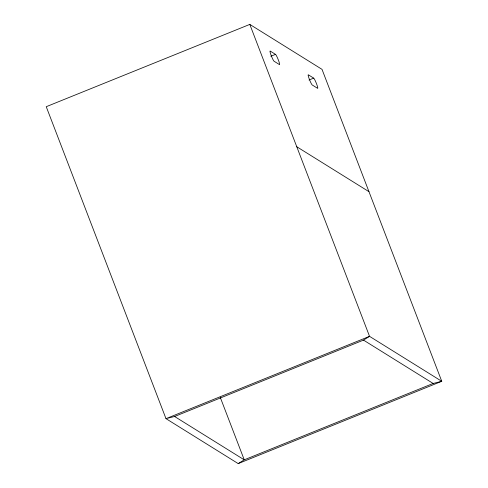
<?xml version="1.0" encoding="UTF-8"?>
<svg xmlns="http://www.w3.org/2000/svg" width="488" height="488" viewBox="0 0 488 488"><rect width="100%" height="100%" fill="white"/><g stroke="black" fill="none" stroke-linecap="round" stroke-linejoin="round"><path stroke-width="0.73" d="M249.801 24.4L369.544 336.348L165.987 418.649L174.6 416.49L363.505 340.112L369.544 336.348L441.762 381.299L238.199 463.6L165.987 418.649L46.238 106.701L249.801 24.4L322.013 69.351L441.762 381.299L433.143 383.458L244.244 459.836L238.199 463.6M270.858 56.266L275.525 54.375A5.527 0.628 68 0 1 278.374 60.03A5.527 0.628 68 0 1 279.435 64.575L274.073 61.238A5.527 0.628 68 0 1 271.224 55.583A5.527 0.628 68 0 1 270.163 51.039L275.525 54.375M309.02 80.014L313.686 78.129A5.527 0.628 68 0 1 316.535 83.783A5.527 0.628 68 0 1 317.596 88.322L312.235 84.985A5.527 0.628 68 0 1 309.386 79.331A5.527 0.628 68 0 1 308.325 74.792L313.686 78.129M296.759 146.736L368.971 191.68M363.505 340.112L433.143 383.458M174.6 416.49L244.244 459.836L220.204 397.208"/></g></svg>
